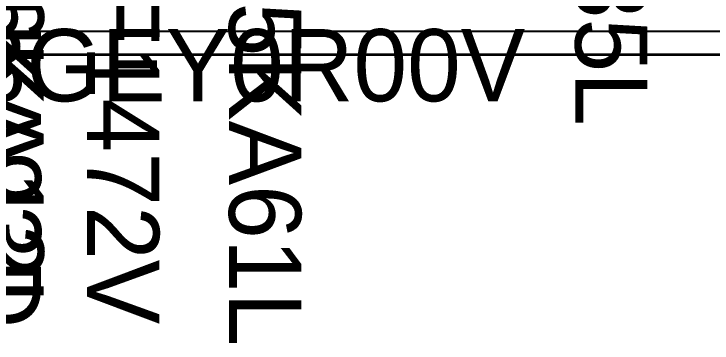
# Model space of a CAD drawing. Extents: x -18 to 179, y -60 to 172.
# Drawn here: x 41.7 to 61.36, y -8.12 to 1.14 of the extents above; entities that cross this region are included whole.
import ezdxf
from ezdxf.enums import TextEntityAlignment as Align

# ---------------------------------------------------------------- set-up
doc = ezdxf.new("R2010")
doc.units = 0
doc.header["$MEASUREMENT"] = 0
for name, color, linetype in [('ASSEMBLY_PART_NUMBERS_TOP', 102, 'CONTINUOUS'), ('BOARD_OUTLINE', 10, 'CONTINUOUS'), ('MANUFACTURING_OUTLINES', 10, 'CONTINUOUS'), ('ROUTE_BORDER', 151, 'CONTINUOUS')]:
    doc.layers.add(name, color=color, linetype=linetype)
doc.styles.add('VERIBEST_GERBER_0', font='txt')

msp = doc.modelspace()

# ---------------------------------------------------------------- linework, layer by layer
at = {"layer": 'BOARD_OUTLINE'}
msp.add_lwpolyline([(0, 1.5), (0, 168.5, -0.414213562), (1.5, 170), (153.5, 170, -0.414213562), (155, 168.5), (155, 1.5, -0.414213562), (153.5, 0), (1.5, 0, -0.414213562)], format="xyb", close=True, dxfattribs=at)
at = {"layer": 'MANUFACTURING_OUTLINES'}
msp.add_lwpolyline([(155.0254, 1.5, -0.414213562), (153.5, -0.0254), (1.5, -0.0254, -0.414213562), (-0.0254, 1.5), (-0.0254, 168.5, -0.414213562), (1.5, 170.0254), (153.5, 170.0254, -0.414213562), (155.0254, 168.5)], format="xyb", close=True, dxfattribs=at)
at = {"layer": 'ROUTE_BORDER'}
msp.add_lwpolyline([(0.5, 0.64), (0.5, 169.51), (154.5, 169.51), (154.5, 0.64)], close=True, dxfattribs=at)

# ---------------------------------------------------------------- texts
at = {"layer": 'ASSEMBLY_PART_NUMBERS_TOP', "style": 'VERIBEST_GERBER_0'}
for s, p in [('GRM31MR71C225KA35L', (59.54, 29.25)), ('GRM188R71H104KA93D', (42.46, 23.25)), ('GRM32DR71E106KA12L', (42.54, 23)), ('GRM31CR71H105KA61L', (49.79, 22.75)), ('ERJ-6ENF1472V', (45.79, 13.25))]:
    msp.add_text(s, height=2.032, rotation=270, dxfattribs=at).set_placement(p, align=Align.TOP_LEFT)
msp.add_text('ERJ-8GEY0R00V', height=2.032, dxfattribs=at).set_placement((34.5, 0.71), align=Align.TOP_LEFT)

doc.saveas('drawing.dxf')
